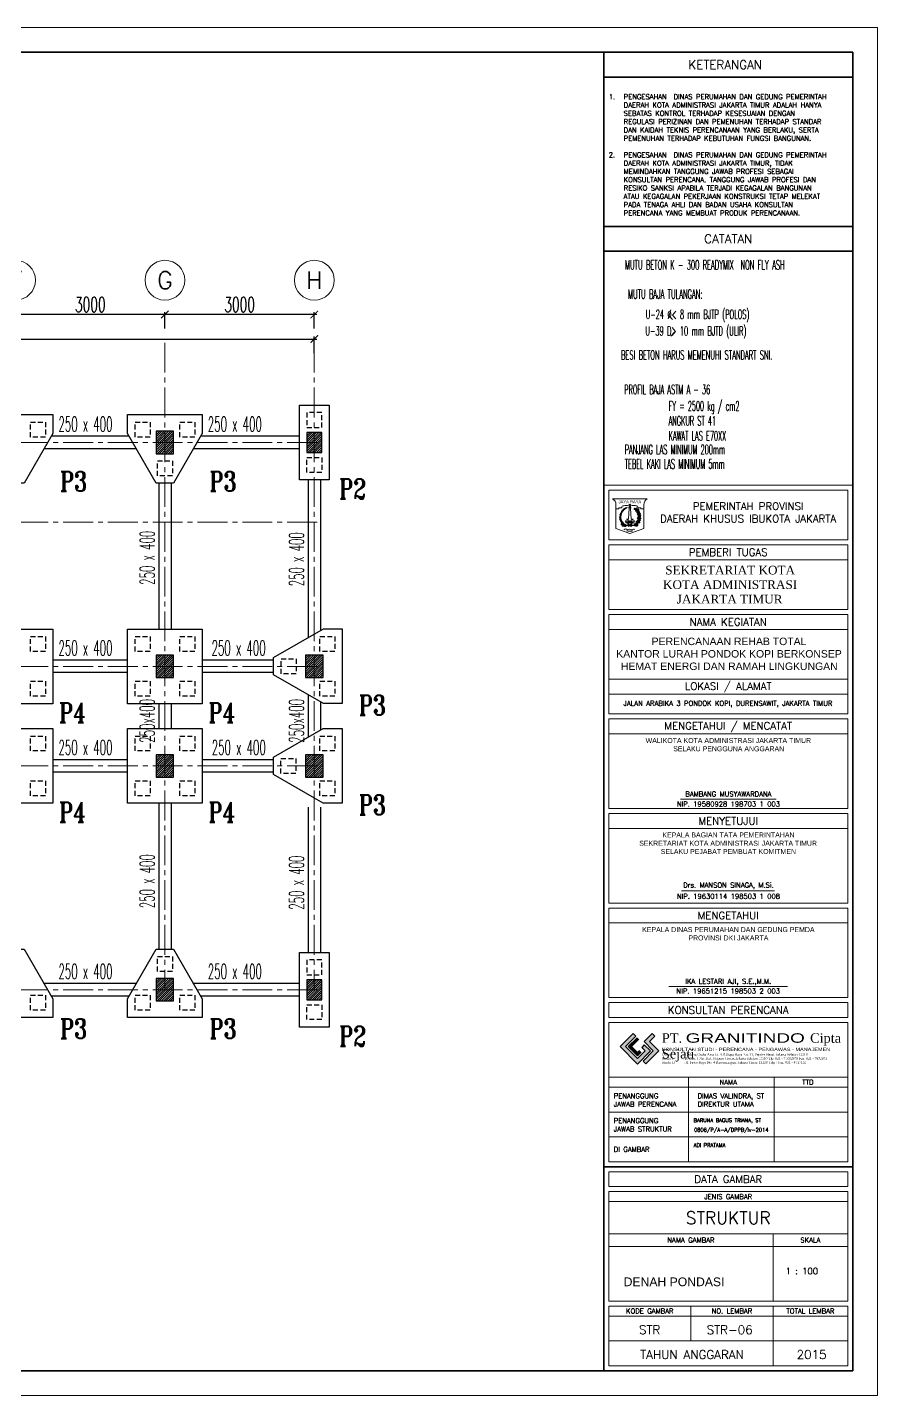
# Model space of a CAD drawing. Header units: inches. Extents: x 266054 to 836293, y -258454 to -102650.
# Drawn here: x 290979 to 308054, y -193542 to -166042 of the extents above; entities that cross this region are included whole.
import ezdxf
from ezdxf.enums import TextEntityAlignment as Align

# ---------------------------------------------------------------- set-up
doc = ezdxf.new("R2010")
doc.units = ezdxf.units.IN
doc.header["$LTSCALE"] = 800
doc.header["$MEASUREMENT"] = 0
doc.linetypes.add('CENTER2', pattern=[1.125, 0.75, -0.125, 0.125, -0.125])
doc.linetypes.add('HIDDEN', pattern=[0.375, 0.25, -0.125])
for name, color, linetype, lineweight in [('ars', 11, 'Continuous', 0), ('AS', 8, 'CENTER2', 5), ('GRS KOP', 1, 'Continuous', 35), ('hacht', 8, 'Continuous', 5), ('kop', 7, 'Continuous', 20), ('NOT', 7, 'Continuous', 15)]:
    doc.layers.add(name, color=color, linetype=linetype, lineweight=lineweight)
for name, color, linetype in [('KOL', 5, 'Continuous'), ('LOGO', 7, 'Continuous'), ('pancang', 6, 'Continuous'), ('pondasi', 7, 'Continuous'), ('sloop', 4, 'Continuous'), ('TEXT', 4, 'Continuous'), ('TXT', 7, 'Continuous')]:
    doc.layers.add(name, color=color, linetype=linetype)
doc.styles.add('BARU', font='arial.ttf')
doc.styles.add('DICK STYLE 100', font='romans.shx', dxfattribs={"width": 0.6, "height": 300})
doc.styles.add('ROMAND', font='romant.shx', dxfattribs={"width": 0.75, "height": 300})
doc.styles.add('ROMANS', font='romans.shx', dxfattribs={"width": 0.8, "height": 0.25})
doc.styles.add('S', font='SIMPLEX', dxfattribs={"width": 1.1})
doc.styles.get("Standard").update_dxf_attribs({"font": 'romans.shx'})
doc.dimstyles.new('100 A', dxfattribs={"dimtxt": 250, "dimasz": 150, "dimexe": 50, "dimexo": 50, "dimgap": 50, "dimtad": 1, "dimdec": 0, "dimrnd": 1, "dimtxsty": 'DICK STYLE 100', "dimblk": 'ARCHTICK', "dimcen": 100, "dimdle": 50, "dimclrd": 18, "dimclre": 18, "dimclrt": 7, "dimadec": 0, "dimazin": 2, "dimtfac": 1, "dimtdec": 0, "dimtix": 1, "dimtmove": 0, "dimatfit": 3, "dimfxl": 0, "dimarcsym": 0})

# ---------------------------------------------------------------- blocks, each defined once
blk = doc.blocks.new('logo granitindo baru')
at = {"layer": 'LOGO'}
for points in [[(1.03, 1.463), (0.916, 1.574), (0.366, 1.024), (1.1, 0.289), (1.652, 0.843), (1.392, 1.098), (1.281, 0.987), (1.423, 0.84), (1.102, 0.519), (0.594, 1.025)], [(1.721, 1.576), (1.381, 1.236), (1.771, 0.842), (1.341, 0.407), (1.454, 0.294), (2.001, 0.844), (1.609, 1.237), (1.835, 1.464)]]:
    blk.add_hatch(color=8, dxfattribs=at).paths.add_polyline_path(points)
at = {"layer": 'Defpoints'}
blk.add_point((9.7, 0), dxfattribs=at)
at = {"layer": 'LOGO'}
blk.add_lwpolyline([(1.03, 1.463), (0.916, 1.574), (0.366, 1.024), (1.1, 0.289), (1.652, 0.843), (1.392, 1.098), (1.281, 0.987), (1.423, 0.84), (1.102, 0.519), (0.594, 1.025), (1.03, 1.463), (0.916, 1.574)], dxfattribs=at)
at = {"layer": 'LOGO', "lineweight": 13}
for points in [[(1.089, 1.403), (0.713, 1.026), (1.101, 0.638), (1.258, 0.794)], [(1.112, 1.38), (0.759, 1.026), (1.101, 0.683), (1.235, 0.817)], [(1.134, 1.357), (0.803, 1.026), (1.101, 0.728), (1.213, 0.839)], [(1.157, 1.334), (0.85, 1.026), (1.101, 0.775), (1.189, 0.863)]]:
    blk.add_lwpolyline(points, dxfattribs=at)
at = {"layer": 'LOGO', "lineweight": 0}
blk.add_lwpolyline([(1.721, 1.576), (1.381, 1.236), (1.771, 0.842), (1.341, 0.407), (1.454, 0.294), (2.001, 0.844), (1.609, 1.237), (1.835, 1.464), (1.721, 1.576)], dxfattribs=at)
at = {"layer": 'LOGO', "insert": (2.134, 1.589), "char_height": 0.4, "width": 7.66452, "attachment_point": 1}
blk.add_mtext('{\\fTimes New Roman|b0|i0|c0|p18;PT. \\fCityBlueprint|b0|i0|c2|p2;\\W1.5;GRANITINDO \\fTimes New Roman|b0|i0|c0|p18;\\W1;Cipta Sejati}', dxfattribs=at)
at = {"layer": 'LOGO', "insert": (2.134, 0.975), "char_height": 0.1, "attachment_point": 1}
blk.add_mtext_dynamic_manual_height_columns('{\\f@Arial Unicode MS|b0|i0|c0|p34;\\H1.4x;\\W1.2;KONSULTAN STUDI - PERENCANA - PENGAWAS - MANAJEMEN\\fTimes New Roman|b0|i0|c0|p18;\\P\\pt0.9;\\H0.71429x;\\W1;Domisili ^I: Gedung Graha Arsa Lt. 4 Jl.Siaga Raya No. 31, Pejaten Barat, Jakarta Selatan 12510\\PStudio I ^I: Jl. Batu I No. 36A, Pejaten Timur, Jakarta Selatan 12510 Tlp. 021 - 71082879 Fax. 021 - 7972072\\PStudio II          : Jl. Sawo Raya No. 4 Rawamangun, Jakarta Timur 13220 Telp / Fax. 021 - 4717152}', width=9.56937, gutter_width=0, heights=[1.67], dxfattribs=at)
blk = doc.blocks.new('kop')
at = {"layer": 'ars'}
for p, q in [((74.316, 35.599), (74.29, 35.614)), ((74.328, 35.595), (74.333, 35.581)), ((74.373, 35.526), (74.347, 35.541)), ((74.373, 35.526), (74.375, 35.555)), ((74.395, 35.468), (74.406, 35.457)), ((74.416, 35.202), (74.401, 35.228)), ((74.408, 35.467), (74.408, 35.452)), ((74.429, 35.366), (74.409, 35.388)), ((74.416, 35.202), (74.434, 35.225)), ((74.425, 35.289), (74.43, 35.273)), ((74.429, 35.366), (74.437, 35.394)), ((74.436, 35.304), (74.431, 35.29)), ((74.267, 34.989), (74.296, 34.992)), ((74.332, 35.048), (74.331, 35.078)), ((74.347, 35.066), (74.372, 35.081))]:
    blk.add_line(p, q, dxfattribs=at)
for centre, radius, start, end in [((73.61, 35.253), 0.061, 2.2926, 66.7539), ((73.696, 35.312), 0.061, 182.2926, 246.7539), ((73.623, 35.191), 0.061, 12.6628, 77.1241), ((73.696, 35.264), 0.061, 192.6628, 257.1241), ((73.7, 35.362), 0.061, 172.3995, 236.8608), ((73.607, 35.319), 0.061, 352.3995, 56.8608), ((73.702, 35.225), 0.061, 200.2151, 264.6765), ((73.639, 35.143), 0.061, 20.2151, 84.6765), ((73.711, 35.414), 0.061, 164.619, 229.0804), ((73.612, 35.384), 0.061, 344.619, 49.0804), ((74.072, 35.315), 0.405, 114.0856, 237.6325), ((73.728, 35.316), 0.061, 120.6799, 185.1412), ((73.636, 35.364), 0.061, 300.6799, 5.1412), ((73.717, 35.456), 0.0488, 158.8649, 223.3262), ((73.73, 35.271), 0.061, 130.573, 195.0343), ((73.647, 35.424), 0.061, 292.8994, 357.3608), ((73.732, 35.365), 0.061, 112.8994, 177.3608), ((73.632, 35.302), 0.061, 310.573, 15.0343), ((73.636, 35.44), 0.0488, 338.8649, 43.3262), ((73.738, 35.23), 0.061, 140.9432, 205.4045), ((73.667, 35.469), 0.0488, 287.1453, 351.6066), ((73.73, 35.415), 0.0488, 107.1453, 171.6066), ((73.635, 35.243), 0.061, 320.9432, 25.4045), ((73.736, 35.493), 0.0488, 150.2996, 214.761), ((73.751, 35.19), 0.061, 140.9432, 205.4045), ((73.654, 35.489), 0.0488, 330.2996, 34.761), ((73.743, 35.451), 0.0488, 98.58, 163.0414), ((73.689, 35.513), 0.0488, 278.58, 343.0414), ((73.649, 35.203), 0.061, 320.9432, 25.4045), ((73.756, 35.528), 0.0488, 145.7989, 210.2603), ((73.673, 35.531), 0.0488, 325.7989, 30.2603), ((73.71, 35.552), 0.0488, 274.0793, 338.5407), ((73.759, 35.485), 0.0488, 94.0793, 158.5407), ((73.78, 35.56), 0.0488, 139.3679, 203.8292), ((73.698, 35.572), 0.0488, 319.3679, 23.8292), ((73.778, 35.517), 0.0488, 87.6483, 152.1096), ((73.737, 35.589), 0.0488, 267.6483, 332.1096), ((73.807, 35.589), 0.0488, 133.8416, 198.303), ((73.727, 35.609), 0.0488, 313.8416, 18.303), ((73.801, 35.547), 0.0488, 82.122, 146.5834), ((73.767, 35.622), 0.0488, 262.122, 326.5834), ((73.831, 35.612), 0.0439, 126.6239, 191.0853), ((73.761, 35.639), 0.0439, 306.6239, 11.0853), ((73.821, 35.575), 0.0439, 74.9043, 139.3657), ((73.799, 35.646), 0.0439, 254.9043, 319.3657), ((73.848, 35.632), 0.0352, 123.961, 188.4223), ((73.794, 35.656), 0.0352, 303.961, 8.4223), ((73.839, 35.603), 0.0352, 72.2414, 136.7027), ((73.824, 35.66), 0.0352, 252.2414, 316.7027), ((73.821, 35.676), 0.0352, 297.7406, 2.2019), ((73.873, 35.647), 0.0352, 117.7406, 182.2019), ((73.86, 35.619), 0.0352, 66.021, 130.4823), ((73.852, 35.677), 0.0352, 246.021, 310.4823), ((73.892, 35.661), 0.0281, 113.4007, 177.862), ((73.852, 35.688), 0.0281, 293.4007, 357.862), ((73.88, 35.64), 0.0281, 61.6811, 126.1424), ((73.877, 35.687), 0.0281, 241.6811, 306.1424), ((73.876, 35.701), 0.0281, 293.4007, 357.862), ((73.915, 35.674), 0.0281, 113.4007, 177.862), ((73.904, 35.653), 0.0281, 61.6811, 126.1424), ((73.901, 35.7), 0.0281, 241.6811, 306.1424), ((73.911, 35.713), 0.0281, 260.9368, 325.3982), ((73.93, 35.669), 0.0281, 80.9368, 145.3982), ((74.027, 35.315), 0.405, 302.3675, 44.4851), ((74.279, 35.674), 0.0613, 235.5154, 280.6207), ((74.24, 35.613), 0.0507, 1.4248, 71.624), ((74.336, 35.601), 0.0613, 235.5154, 280.6207), ((74.383, 35.652), 0.0795, 151.1819, 225.9956), ((74.296, 35.54), 0.0507, 1.4248, 71.624), ((74.32, 35.44), 0.0795, 20.9123, 95.7261), ((74.387, 35.547), 0.0795, 200.9123, 275.7261), ((74.259, 35.633), 0.0795, 331.1819, 45.9956), ((74.406, 35.596), 0.0507, 162.5946, 232.7938), ((74.439, 35.186), 0.0795, 153.0891, 227.9029), ((74.422, 35.286), 0.0613, 205.6201, 250.7254), ((74.314, 35.163), 0.0795, 333.0891, 47.9029), ((74.417, 35.449), 0.0613, 217.2288, 262.3342), ((74.333, 35.6), 0.0613, 313.598, 358.7033), ((74.458, 35.361), 0.0795, 171.1641, 245.9779), ((74.347, 35.301), 0.0795, 351.1641, 65.9779), ((74.361, 35.403), 0.0507, 343.1383, 53.3375), ((74.357, 35.252), 0.0507, 331.5296, 41.7288), ((74.396, 35.228), 0.0795, 271.02, 345.8338), ((74.475, 35.129), 0.0795, 91.02, 165.8338), ((74.479, 35.504), 0.0795, 133.1999, 208.0136), ((74.354, 35.525), 0.0795, 313.1999, 28.0136), ((74.476, 35.427), 0.0507, 150.0679, 220.2671), ((74.483, 35.241), 0.0507, 128.2781, 198.4773), ((74.425, 35.285), 0.0613, 279.2815, 324.3868), ((74.405, 35.377), 0.0795, 293.3027, 8.1164), ((74.515, 35.315), 0.0795, 113.3027, 188.1164), ((74.406, 35.447), 0.0613, 301.0712, 346.1766), ((73.715, 35.183), 0.061, 206.1601, 270.6214), ((73.661, 35.095), 0.061, 26.1601, 90.6214), ((73.736, 35.145), 0.061, 208.508, 272.9693), ((73.685, 35.055), 0.061, 28.508, 92.9693), ((73.716, 35.015), 0.061, 40.0311, 104.4924), ((73.747, 35.113), 0.061, 220.0311, 284.4924), ((73.768, 35.153), 0.061, 146.9028, 211.3642), ((73.665, 35.155), 0.061, 326.9028, 31.3642), ((73.75, 34.978), 0.061, 49.2006, 113.662), ((73.766, 35.08), 0.061, 229.2006, 293.662), ((73.791, 35.115), 0.061, 146.6953, 211.1566), ((73.688, 35.117), 0.061, 326.6953, 31.1566), ((73.816, 35.084), 0.061, 144.8635, 209.3249), ((73.713, 35.089), 0.061, 324.8635, 29.3249), ((73.785, 34.949), 0.061, 44.4223, 108.8836), ((73.809, 35.049), 0.061, 224.4223, 288.8836), ((73.844, 35.054), 0.061, 144.4903, 208.9516), ((73.741, 35.059), 0.061, 324.4903, 28.9516), ((73.875, 35.031), 0.061, 156.1803, 220.6416), ((73.773, 35.016), 0.061, 336.1803, 40.6416), ((74.361, 35.052), 0.0795, 137.1076, 211.9214), ((74.235, 35.064), 0.0795, 317.1076, 31.9214), ((74.342, 34.969), 0.0507, 83.4432, 153.6424), ((74.332, 35.042), 0.0613, 234.4466, 279.5519), ((74.364, 34.993), 0.0612, 69.8962, 144.7099), ((74.335, 35.085), 0.0612, 249.8962, 324.7099), ((74.377, 35.119), 0.0613, 176.9872, 222.0926), ((74.304, 35.12), 0.0507, 302.8967, 13.0959), ((74.423, 35.078), 0.0507, 106.5818, 176.781), ((74.386, 35.141), 0.0613, 257.5851, 302.6905)]:
    blk.add_arc(centre, radius, start, end, dxfattribs=at)
at = {"layer": 'ars', "color": 11}
for centre, radius, start, end in [((74.285, 34.995), 0.0613, 158.8696, 203.9749), ((74.216, 35.02), 0.0507, 284.779, 354.9783), ((74.235, 34.986), 0.016, 270, 302.3675)]:
    blk.add_arc(centre, radius, start, end, dxfattribs=at)
at = {"layer": 'ars'}
for points, start_tangent, end_tangent in [([(74.256, 35.651), (74.261, 35.634), (74.244, 35.624), (74.224, 35.623), (74.22, 35.64), (74.234, 35.661), (74.239, 35.672), (74.256, 35.663), (74.256, 35.651)], (0.714442, -0.699695), (0.714442, -0.699695)), ([(74.313, 35.578), (74.318, 35.561), (74.301, 35.551), (74.281, 35.55), (74.277, 35.567), (74.29, 35.588), (74.296, 35.599), (74.312, 35.589), (74.313, 35.578)], (0.714442, -0.699695), (0.714442, -0.699695)), ([(74.388, 35.435), (74.388, 35.416), (74.369, 35.412), (74.349, 35.418), (74.351, 35.435), (74.37, 35.451), (74.378, 35.459), (74.391, 35.445), (74.388, 35.435)], (0.458819, -0.88853), (0.458819, -0.88853)), ([(74.39, 35.277), (74.386, 35.26), (74.366, 35.259), (74.348, 35.269), (74.353, 35.285), (74.375, 35.297), (74.385, 35.303), (74.395, 35.287), (74.39, 35.277)], (0.270637, -0.962681), (0.270637, -0.962681)), ([(74.365, 35.605), (74.376, 35.591), (74.394, 35.598), (74.407, 35.615), (74.395, 35.627), (74.37, 35.629), (74.358, 35.631), (74.356, 35.612), (74.365, 35.605)], (0.149901, -0.988701), (0.149901, -0.988701)), ([(74.438, 35.445), (74.446, 35.429), (74.465, 35.432), (74.481, 35.445), (74.473, 35.46), (74.449, 35.467), (74.438, 35.472), (74.431, 35.453), (74.438, 35.445)], (-0.068112, -0.997678), (-0.068112, -0.997678)), ([(74.454, 35.272), (74.455, 35.253), (74.474, 35.25), (74.494, 35.256), (74.492, 35.273), (74.472, 35.288), (74.463, 35.297), (74.451, 35.282), (74.454, 35.272)], (-0.433585, -0.901113), (-0.433585, -0.901113)), ([(74.257, 35.013), (74.242, 35.004), (74.228, 35.018), (74.222, 35.037), (74.238, 35.045), (74.261, 35.037), (74.273, 35.034), (74.268, 35.016), (74.257, 35.013)], (-0.515761, -0.856733), (-0.515761, -0.856733)), ([(74.345, 35.127), (74.333, 35.113), (74.316, 35.122), (74.305, 35.139), (74.317, 35.151), (74.342, 35.151), (74.354, 35.152), (74.355, 35.133), (74.345, 35.127)], (-0.223771, -0.974642), (-0.223771, -0.974642)), ([(74.343, 35.011), (74.331, 34.997), (74.342, 34.981), (74.36, 34.972), (74.371, 34.985), (74.367, 35.01), (74.367, 35.022), (74.348, 35.021), (74.343, 35.011)], (-0.942817, -0.33331), (-0.942817, -0.33331)), ([(74.408, 35.117), (74.403, 35.1), (74.419, 35.089), (74.439, 35.088), (74.443, 35.104), (74.431, 35.126), (74.426, 35.137), (74.409, 35.128), (74.408, 35.117)], (-0.735998, -0.676983), (-0.735998, -0.676983))]:
    blk.add_spline(points, degree=3, dxfattribs=dict(at, start_tangent=start_tangent, end_tangent=end_tangent))
for points in [[(74.24, 34.97), (74.265, 34.975), (74.316, 34.973), (74.354, 34.955)], [(74.24, 34.97), (74.263, 34.959), (74.313, 34.947), (74.354, 34.955)]]:
    blk.add_spline(points, degree=3, dxfattribs=at)
at = {"layer": 'GRS KOP'}
for p, q in [((73, 1), (73, 54)), ((83, 1), (83, 54)), ((73, 53), (83, 53)), ((73, 47), (83, 47)), ((73, 46), (83, 46)), ((73, 9.2), (83, 9.2))]:
    blk.add_line(p, q, dxfattribs=at)
blk.add_lwpolyline([(1, 54), (83, 54), (83, 1), (1, 1)], close=True, dxfattribs=at)
at = {"layer": 'kop', "color": 7}
for p, q in [((84, 55), (0, 55)), ((84, 55), (84, 0)), ((84, 55), (84, 0)), ((73.919, 35.23), (73.919, 35.228)), ((73.919, 35.23), (73.999, 35.23)), ((73.919, 35.228), (73.924, 35.228)), ((73.999, 35.69), (74.099, 35.69)), ((74.019, 35.67), (73.999, 35.23)), ((74.029, 35.698), (74.069, 35.698)), ((74.079, 35.67), (74.099, 35.23)), ((74.099, 35.23), (74.18, 35.23)), ((74.175, 35.228), (74.18, 35.228)), ((74.18, 35.23), (74.18, 35.228)), ((73.869, 35.17), (73.919, 35.17)), ((73.869, 35.17), (73.889, 35.09)), ((73.889, 35.09), (74.209, 35.09)), ((73.919, 35.17), (73.929, 35.13)), ((73.929, 35.13), (74.17, 35.13)), ((73.989, 35.15), (74.029, 35.15)), ((74.069, 35.15), (74.109, 35.15)), ((74.17, 35.13), (74.18, 35.17)), ((74.18, 35.17), (74.229, 35.17)), ((74.209, 35.09), (74.229, 35.17)), ((0, 0), (84, 0))]:
    blk.add_line(p, q, dxfattribs=at)
at = {"layer": 'kop'}
for p, q in [((83, 36.6), (73, 36.6)), ((73.2, 34.4), (73.2, 36.4)), ((82.8, 36.4), (73.2, 36.4)), ((82.8, 34.4), (82.8, 36.4)), ((82.8, 34.4), (73.2, 34.4)), ((73.2, 31.6), (73.2, 34.2)), ((82.8, 34.2), (73.2, 34.2)), ((82.8, 31.6), (82.8, 34.2)), ((82.8, 33.6), (73.2, 33.6)), ((82.8, 31.6), (73.2, 31.6)), ((73.2, 27.4), (73.2, 31.4)), ((82.8, 31.4), (73.2, 31.4)), ((82.8, 27.4), (82.8, 31.4)), ((82.8, 30.8), (73.2, 30.8)), ((82.8, 28.8), (73.2, 28.8)), ((82.8, 28.2), (73.2, 28.2)), ((82.8, 27.4), (73.2, 27.4)), ((73.2, 23.6), (73.2, 27.2)), ((82.8, 27.2), (73.2, 27.2)), ((82.8, 23.6), (82.8, 27.2)), ((82.8, 26.6), (73.2, 26.6)), ((76.089, 23.976), (79.928, 23.976)), ((82.8, 23.6), (73.2, 23.6)), ((73.2, 19.8), (73.2, 23.4)), ((82.8, 23.4), (73.2, 23.4)), ((82.8, 19.8), (82.8, 23.4)), ((82.8, 22.8), (73.2, 22.8)), ((76.127, 20.296), (79.863, 20.296)), ((82.8, 19.8), (73.2, 19.8)), ((73.2, 16), (73.2, 19.6)), ((82.8, 19.6), (73.2, 19.6)), ((82.8, 16), (82.8, 19.6)), ((82.8, 19), (73.2, 19)), ((82.8, 16), (73.2, 16)), ((73.2, 9.4), (73.2, 15)), ((82.8, 15), (73.2, 15)), ((82.8, 9.4), (82.8, 15)), ((82.8, 12.8), (73.2, 12.8)), ((76.4, 9.4), (76.4, 12.8)), ((79.842, 9.4), (79.842, 12.8)), ((82.8, 12.4), (73.2, 12.4)), ((73.2, 12.4), (73.2, 11.4)), ((82.8, 11.4), (73.2, 11.4)), ((82.8, 10.4), (73.2, 10.4)), ((82.8, 9.4), (73.2, 9.4)), ((73.2, 7.8), (82.8, 7.8)), ((73.2, 6.5), (82.8, 6.5)), ((79.8, 3.8), (79.8, 6.5)), ((73.2, 6), (82.8, 6)), ((76.5, 2.2), (76.5, 3.6)), ((79.8, 1.2), (79.8, 3.6)), ((73.2, 3.2), (82.8, 3.2)), ((73.2, 2.2), (82.8, 2.2))]:
    blk.add_line(p, q, dxfattribs=at)
at = {"layer": 'kop', "color": 5}
for p, q in [((74.749, 36.05), (73.35, 36.05)), ((73.489, 35.81), (73.489, 34.85)), ((74.609, 35.81), (74.609, 34.85)), ((73.489, 35.65), (73.609, 35.65)), ((73.609, 35.69), (73.609, 35.65)), ((73.609, 35.69), (73.729, 35.69)), ((73.729, 35.73), (73.729, 35.69)), ((74.369, 35.73), (74.369, 35.69)), ((74.489, 35.69), (74.369, 35.69)), ((74.489, 35.69), (74.489, 35.65)), ((74.609, 35.65), (74.489, 35.65)), ((73.489, 34.85), (74.049, 34.65)), ((74.019, 34.95), (73.965, 35.022)), ((74.049, 34.986), (73.997, 35.046)), ((74.019, 34.95), (74.004, 34.93)), ((74.049, 34.986), (74.101, 35.046)), ((74.049, 34.65), (74.609, 34.85)), ((74.079, 34.95), (74.133, 35.022)), ((74.079, 34.95), (74.094, 34.93))]:
    blk.add_line(p, q, dxfattribs=at)
at = {"layer": 'kop', "color": 7}
for points in [[(74.029, 35.698), (74.027, 35.701), (74.025, 35.704), (74.024, 35.707), (74.023, 35.71), (74.022, 35.713), (74.021, 35.715), (74.021, 35.718), (74.02, 35.72), (74.02, 35.723), (74.02, 35.725), (74.02, 35.728), (74.02, 35.731), (74.021, 35.733), (74.021, 35.736), (74.022, 35.738), (74.023, 35.741), (74.025, 35.743), (74.026, 35.746), (74.028, 35.749), (74.031, 35.753), (74.034, 35.758), (74.038, 35.763), (74.043, 35.77), (74.049, 35.778)], [(74.069, 35.698), (74.072, 35.701), (74.074, 35.704), (74.075, 35.707), (74.076, 35.71), (74.077, 35.713), (74.078, 35.715), (74.078, 35.718), (74.079, 35.72), (74.079, 35.723), (74.079, 35.725), (74.079, 35.728), (74.079, 35.731), (74.078, 35.733), (74.077, 35.736), (74.077, 35.738), (74.076, 35.741), (74.074, 35.743), (74.073, 35.746), (74.071, 35.749), (74.068, 35.753), (74.065, 35.758), (74.061, 35.763), (74.056, 35.77), (74.049, 35.778)]]:
    blk.add_lwpolyline(points, dxfattribs=at)
at = {"layer": 'kop', "color": 1}
blk.add_lwpolyline([(73.864, 34.97), (74.235, 34.97)], close=True, dxfattribs=at)
at = {"layer": 'kop', "color": 5}
for points in [[(74.004, 34.97), (73.974, 34.93)], [(74.094, 34.97), (74.124, 34.93)]]:
    blk.add_lwpolyline(points, dxfattribs=at)
at = {"layer": 'kop'}
blk.add_lwpolyline([(75.615, 16.449), (80.377, 16.449)], dxfattribs=at)
for points in [[(73.2, 15.2), (82.8, 15.2), (82.8, 15.8), (73.2, 15.8)], [(73.2, 8.4), (82.8, 8.4), (82.8, 9), (73.2, 9)], [(73.2, 3.8), (82.8, 3.8), (82.8, 8.2), (73.2, 8.2)], [(73.2, 1.2), (82.8, 1.2), (82.8, 3.6), (73.2, 3.6)]]:
    blk.add_lwpolyline(points, close=True, dxfattribs=at)
at = {"layer": 'kop', "color": 5}
for centre, radius, start, end in [((73.214, 35.81), 0.276, 0, 60.5129), ((73.769, 35.73), 0.04, 90, 180), ((74.329, 35.73), 0.04, 0, 90), ((74.885, 35.81), 0.276, 119.4871, 180), ((73.981, 35.034), 0.02, 36.8699, 216.8699), ((74.117, 35.034), 0.02, 323.1301, 143.1301)]:
    blk.add_arc(centre, radius, start, end, dxfattribs=at)
at = {"layer": 'kop', "color": 7}
for centre, radius, start, end in [((73.874, 35.119), 0.12, 15, 65.3894), ((73.992, 35.663), 0.0283, 15, 75), ((74.107, 35.663), 0.0283, 105, 165), ((74.225, 35.119), 0.12, 114.6106, 165), ((74.049, 35.15), 0.02, 0, 180)]:
    blk.add_arc(centre, radius, start, end, dxfattribs=at)
at = {"layer": 'kop', "color": 1}
blk.add_arc((73.864, 34.986), 0.016, 237.6325, 270, dxfattribs=at)
at = {"layer": 'kop', "color": 5}
for points in [[(74.049, 35.83), (74.026, 35.807), (73.995, 35.793), (73.915, 35.782), (73.841, 35.777), (73.769, 35.77)], [(74.049, 35.83), (74.073, 35.807), (74.104, 35.793), (74.184, 35.782), (74.258, 35.777), (74.329, 35.77)], [(73.817, 34.99), (73.8, 34.984), (73.769, 34.992), (73.719, 35.01), (73.685, 35.041)], [(73.833, 34.971), (73.81, 34.967), (73.791, 34.959), (73.758, 34.956), (73.727, 34.964)], [(73.876, 34.965), (73.861, 34.956), (73.828, 34.952), (73.8, 34.952), (73.786, 34.948)], [(73.809, 34.807), (73.883, 34.844), (73.957, 34.807), (74.044, 34.833), (74.12, 34.809), (74.194, 34.83), (74.244, 34.817)], [(73.919, 34.97), (73.899, 34.959), (73.887, 34.947), (73.846, 34.932), (73.828, 34.937)], [(73.907, 34.984), (73.879, 34.986), (73.865, 34.993), (73.845, 34.993)], [(73.919, 34.97), (73.906, 34.996), (73.879, 35.02), (73.876, 35.031)], [(73.914, 34.747), (73.954, 34.759), (73.999, 34.744), (74.049, 34.753), (74.094, 34.744), (74.126, 34.758), (74.151, 34.749)]]:
    blk.add_spline(points, degree=3, dxfattribs=at)
at = {"layer": 'TEXT'}
for p, q in [((75.623, 43.403), (75.76, 43.254)), ((75.835, 42.745), (75.7, 42.589))]:
    blk.add_line(p, q, dxfattribs=at)
at = {"xscale": 0.9500000000000454, "yscale": 0.9500000000000454, "zscale": 0.9500000000000454}
blk.add_blockref('logo granitindo baru', (73.307, 13.056), dxfattribs=at)
at = {"layer": 'kop'}
for s, height, p in [('KETERANGAN ', 0.35, (78, 53.5)), ('CATATAN', 0.35, (78, 46.5)), ('PEMERINTAH PROVINSI', 0.29998, (78.8, 35.75)), ('DAERAH KHUSUS IBUKOTA JAKARTA', 0.29998, (78.8, 35.25)), ('PEMBERI TUGAS', 0.3, (78, 33.9)), ('NAMA KEGIATAN', 0.3, (78, 31.1)), ('LOKASI / ALAMAT', 0.3, (78, 28.5)), ('JALAN ARABIKA 3 PONDOK KOPI, DURENSAWIT, JAKARTA TIMUR', 0.2, (77.986, 27.8)), ('MENGETAHUI / MENCATAT', 0.3, (78, 26.9)), ('BAMBANG MUSYAWARDANA', 0.19926, (78.007, 24.183)), ('NIP. 19580928 198703 1 003', 0.19926, (78.007, 23.78)), ('MENYETUJUI', 0.3, (78, 23.1)), ('Drs. MANSON SINAGA, M.Si.', 0.19926, (78.009, 20.496)), ('NIP. 19630114 198503 1 008', 0.19926, (78.009, 20.071)), ('MENGETAHUI', 0.3, (78, 19.3)), ('IKA LESTARI AJI, S.E.,M.M.', 0.2, (77.999, 16.625)), ('NIP. 19651215 198503 2 003', 0.2, (77.999, 16.264)), ('KONSULTAN PERENCANA', 0.3, (78, 15.5)), ('NAMA', 0.2, (78, 12.6)), ('TTD', 0.2, (81.2, 12.6)), ('DATA GAMBAR', 0.3, (78, 8.7)), ('JENIS GAMBAR', 0.2, (78, 8)), ('STRUKTUR', 0.5, (78, 7.146)), ('NAMA GAMBAR', 0.2, (76.5, 6.25)), ('SKALA', 0.2, (81.3, 6.25)), ('KODE GAMBAR', 0.2, (74.85, 3.4)), ('NO. LEMBAR', 0.2, (78.15, 3.4)), ('TOTAL LEMBAR', 0.2, (81.3, 3.4)), ('STR', 0.35, (74.844, 2.65)), ('TAHUN ANGGARAN', 0.35, (76.545, 1.65)), ('2015', 0.35, (81.349, 1.65))]:
    blk.add_text(s, height=height, dxfattribs=at).set_placement(p, align=Align.MIDDLE)
at = {"layer": 'kop', "color": 5, "style": 'BARU', "width": 0.9}
blk.add_text('JAYA RAYA', height=0.12, dxfattribs=at).set_placement((74.049, 35.93), align=Align.MIDDLE)
at = {"layer": 'kop'}
blk.add_text('0806/P/A-A/DPPB/Iv-2014', height=0.15, dxfattribs=at).set_placement((78.122, 10.609), align=Align.CENTER)
for s, insert, char_height, width, attachment_point in [('\\pi-0.6,l0.6,t0.6;1.^IPENGESAHAN  DINAS PERUMAHAN DAN GEDUNG PEMERINTAH DAERAH KOTA ADMINISTRASI JAKARTA TIMUR ADALAH HANYA SEBATAS KONTROL TERHADAP KESESUAIAN DENGAN REGULASI PERIZINAN DAN PEMENUHAN TERHADAP STANDAR DAN KAIDAH TEKNIS PERENCANAAN YANG BERLAKU, SERTA PEMENUHAN TERHADAP KEBUTUHAN FUNGSI BANGUNAN.\\P\\P2.^IPENGESAHAN  DINAS PERUMAHAN DAN GEDUNG PEMERINTAH DAERAH KOTA ADMINISTRASI JAKARTA TIMUR, TIDAK MEMINDAHKAN TANGGUNG JAWAB PROFESI SEBAGAI KONSULTAN PERENCANA. TANGGUNG JAWAB PROFESI DAN RESIKO SANKSI APABILA TERJADI KEGAGALAN BANGUNAN ATAU KEGAGALAN PEKERJAAN KONSTRUKSI TETAP MELEKAT PADA TENAGA AHLI DAN BADAN USAHA KONSULTAN PERENCANA YANG MEMBUAT PRODUK PERENCANAAN.', (73.2, 49.875), 0.2, 9.6, 4), ('PENANGGUNG\\PJAWAB PERENCANA', (73.4, 12.15), 0.2, 8.33062, 1), ('DIMAS VALINDRA, ST\\PDIREKTUR UTAMA', (76.77, 12.15), 0.2, 8.16499, 1), ('PENANGGUNG\\PJAWAB STRUKTUR', (73.4, 11.15), 0.2, 8.79211, 1), ('BARUNA BAGUS TRIANA, ST', (76.609, 11.143), 0.15, 4.04264, 1), ('DI GAMBAR', (73.4, 10), 0.2, 7.59768, 1), ('ADI PRATAMA', (76.609, 10.143), 0.15, 4.04264, 1)]:
    blk.add_mtext(s, dxfattribs=dict(at, insert=insert, char_height=char_height, width=width, attachment_point=attachment_point))
at = {"layer": 'kop', "attachment_point": 1, "style": 'BARU'}
for s, width, insert, char_height in [('\\pi1.4375;{\\fRomantic|b0|i0|c2|p2;SEKRETARIAT KOTA\\P\\pi1.3461;KOTA ADMINISTRASI\\P\\pi1.9027;JAKARTA TIMUR}', 7.94943, (74.033, 33.359), 0.35), ('\\pi1.4591;PERENCANAAN REHAB TOTAL\\P\\pi0.039313;KANTOR LURAH PONDOK KOPI BERKONSEP\\P\\pi0.2239;HEMAT ENERGI DAN RAMAH LINGKUNGAN', 9.08886, (73.464, 30.469), 0.3), ('\\pi0.65609;WALIKOTA KOTA ADMINISTRASI JAKARTA TIMUR\\P\\pi1.7645;SELAKU PENGGUNA ANGGARAN', 7.94943, (74.027, 26.434), 0.2), ('\\pi1.5072;KEPALA BAGIAN TATA PEMERINTAHAN\\P\\pi0.57794;SEKRETARIAT KOTA ADMINISTRASI JAKARTA TIMUR\\P\\pi1.4412;SELAKU PEJABAT PEMBUAT KOMITMEN', 8.28085, (73.847, 22.638), 0.2), ('\\pi0.5226;KEPALA DINAS PERUMAHAN DAN GEDUNG PEMDA \\P\\pi2.3784;PROVINSI DKI JAKARTA', 7.94943, (74.022, 18.833), 0.2)]:
    blk.add_mtext_dynamic_manual_height_columns(s, width=width, gutter_width=1.5, heights=[0], dxfattribs=dict(at, insert=insert, char_height=char_height))
at = {"layer": 'kop', "style": 'BARU', "flags": 4}
for p, height in [((73.8, 5.4), 0.35), ((73.8, 4.9), 0.35), ((80.303, 5.382), 0.25), ((80.303, 4.882), 0.25), ((73.8, 4.4), 0.35), ((80.303, 4.382), 0.25)]:
    blk.add_attdef('-', p, '', height=height, dxfattribs=at)
at = {"layer": 'kop', "flags": 4}
for tag, p in [('AR-00', (78.057, 2.648)), ('00', (81.238, 2.647))]:
    blk.add_attdef(tag, text='', height=0.35, dxfattribs=at).set_placement(p, align=Align.MIDDLE)
at = {"layer": 'TEXT', "style": 'ROMANS', "width": 0.5}
for s, height, p in [('MUTU BETON K - 300 READYMIX  NON FLY ASH', 0.37163, (73.854, 45.268)), (' BESI BETON HARUS MEMENUHI STANDART SNI.', 0.37163, (73.56, 41.646)), ('PROFIL BAJA ASTM A - 36 ', 0.38138, (73.826, 40.251)), ('FY = 2500 kg / cm2', 0.38138, (75.607, 39.592)), ('ANGKUR ST 41', 0.38138, (75.607, 38.99)), ('KAWAT LAS E70XX', 0.38138, (75.607, 38.393)), ('PANJANG LAS MINIMUM 200mm', 0.38138, (73.845, 37.84)), ('TEBEL KAKI LAS MINIMUM 5mm', 0.38138, (73.845, 37.26))]:
    blk.add_text(s, height=height, dxfattribs=at).set_placement(p)
for s, p in [('MUTU BAJA TULANGAN:', (75.47, 44.278)), ('U-24 %%C< 8 mm BJTP (POLOS)', (76.767, 43.437)), ('U-39 D> 10 mm BJTD (ULIR)', (76.699, 42.77))]:
    blk.add_text(s, height=0.37163, dxfattribs=at).set_placement(p, align=Align.MIDDLE)
blk = doc.blocks.new('NAV')
blk.add_circle((0, -0.4), 0.4)
at = {"style": 'S', "width": 0.75, "flags": 4}
blk.add_attdef('AV', text='', height=0.3, dxfattribs=at).set_placement((0, -0.4), align=Align.MIDDLE)
blk = doc.blocks.new('_ArchTick')
at = {"layer": 'LOGO', "color": 0, "const_width": 0.15}
blk.add_lwpolyline([(-0.5, -0.5), (0.5, 0.5)], dxfattribs=at)
blk = doc.blocks.new('*D219')
at = {"layer": 'Defpoints', "color": 0, "ltscale": 5}
for p in [(296741, -172306), (273741, -172639), (296741, -172639)]:
    blk.add_point(p, dxfattribs=at)
at = {"layer": 'hacht', "color": 18, "lineweight": -2, "ltscale": 5}
for p, q in [((273691, -172306), (296791, -172306)), ((273741, -172589), (273741, -172256)), ((296741, -172589), (296741, -172256))]:
    blk.add_line(p, q, dxfattribs=at)
at = {"layer": 'hacht', "color": 18, "lineweight": -2, "ltscale": 5, "xscale": 150, "yscale": 150, "zscale": 150, "rotation": 180}
blk.add_blockref('_ArchTick', (273741, -172306), dxfattribs=at)
at = {"layer": 'hacht', "color": 18, "lineweight": -2, "ltscale": 5, "xscale": 150, "yscale": 150, "zscale": 150}
blk.add_blockref('_ArchTick', (296741, -172306), dxfattribs=at)
at = {"layer": 'hacht', "color": 7, "ltscale": 5, "insert": (285241, -172106), "char_height": 300, "attachment_point": 5, "style": 'DICK STYLE 100'}
blk.add_mtext('23000', dxfattribs=at)
blk = doc.blocks.new('*D223')
at = {"layer": 'Defpoints', "color": 0, "ltscale": 5}
for p in [(293741, -171814), (293741, -172147), (296741, -172147)]:
    blk.add_point(p, dxfattribs=at)
at = {"layer": 'hacht', "color": 18, "lineweight": -2, "ltscale": 5}
for p, q in [((296791, -171814), (293691, -171814)), ((293741, -172097), (293741, -171764)), ((296741, -172097), (296741, -171764))]:
    blk.add_line(p, q, dxfattribs=at)
at = {"layer": 'hacht', "color": 18, "lineweight": -2, "ltscale": 5, "xscale": 150, "yscale": 150, "zscale": 150, "rotation": 180}
blk.add_blockref('_ArchTick', (293741, -171814), dxfattribs=at)
at = {"layer": 'hacht', "color": 18, "lineweight": -2, "ltscale": 5, "xscale": 150, "yscale": 150, "zscale": 150}
blk.add_blockref('_ArchTick', (296741, -171814), dxfattribs=at)
at = {"layer": 'hacht', "color": 7, "ltscale": 5, "insert": (295241, -171614), "char_height": 300, "attachment_point": 5, "style": 'DICK STYLE 100'}
blk.add_mtext('3000', dxfattribs=at)
blk = doc.blocks.new('*D224')
at = {"layer": 'Defpoints', "color": 0, "ltscale": 5}
for p in [(290741, -171814), (290741, -172147), (293741, -172147)]:
    blk.add_point(p, dxfattribs=at)
at = {"layer": 'hacht', "color": 18, "lineweight": -2, "ltscale": 5}
for p, q in [((293791, -171814), (290691, -171814)), ((290741, -172097), (290741, -171764)), ((293741, -172097), (293741, -171764))]:
    blk.add_line(p, q, dxfattribs=at)
at = {"layer": 'hacht', "color": 18, "lineweight": -2, "ltscale": 5, "xscale": 150, "yscale": 150, "zscale": 150, "rotation": 180}
blk.add_blockref('_ArchTick', (290741, -171814), dxfattribs=at)
at = {"layer": 'hacht', "color": 18, "lineweight": -2, "ltscale": 5, "xscale": 150, "yscale": 150, "zscale": 150}
blk.add_blockref('_ArchTick', (293741, -171814), dxfattribs=at)
at = {"layer": 'hacht', "color": 7, "ltscale": 5, "insert": (292241, -171614), "char_height": 300, "attachment_point": 5, "style": 'DICK STYLE 100'}
blk.add_mtext('3000', dxfattribs=at)

msp = doc.modelspace()

# ---------------------------------------------------------------- hatches: boundary and pattern name
at = {"layer": 'hacht', "ltscale": 5}
h = msp.add_hatch(dxfattribs=at)
h.set_pattern_fill('ANSI31', color=256, scale=250, style=0)
h.set_pattern_definition([(45, (-24115.36, -1533.768), (-22.097087, 22.097087), [])])
h.paths.add_polyline_path([(293916.5, -174160.7), (293566.5, -174160.7), (293566.5, -174610.7), (293916.5, -174610.7)])
h = msp.add_hatch(dxfattribs=at)
h.set_pattern_fill('ANSI31', color=256, scale=250, style=0)
h.set_pattern_definition([(45, (-21115.36, -1533.768), (-22.097087, 22.097087), [])])
h.paths.add_polyline_path([(296891.5, -174185.7), (296591.5, -174185.7), (296591.5, -174585.7), (296891.5, -174585.7)])
h = msp.add_hatch(dxfattribs=at)
h.set_pattern_fill('ANSI31', color=256, scale=250, style=0)
h.set_pattern_definition([(45, (-24115.36, -6033.768), (-22.097087, 22.097087), [])])
h.paths.add_polyline_path([(293916.5, -178660.7), (293566.5, -178660.7), (293566.5, -179110.7), (293916.5, -179110.7)])
h = msp.add_hatch(dxfattribs=at)
h.set_pattern_fill('ANSI31', color=256, scale=250, style=0)
h.set_pattern_definition([(45, (-21115.36, -6033.768), (-22.097087, 22.097087), [])])
h.paths.add_polyline_path([(296916.5, -178660.7), (296566.5, -178660.7), (296566.5, -179110.7), (296916.5, -179110.7)])
h = msp.add_hatch(dxfattribs=at)
h.set_pattern_fill('ANSI31', color=256, scale=250, style=0)
h.set_pattern_definition([(45, (-24115.36, -8033.768), (-22.097087, 22.097087), [])])
h.paths.add_polyline_path([(293916.5, -180660.7), (293566.5, -180660.7), (293566.5, -181110.7), (293916.5, -181110.7)])
h = msp.add_hatch(dxfattribs=at)
h.set_pattern_fill('ANSI31', color=256, scale=250, style=0)
h.set_pattern_definition([(45, (-21115.36, -8033.768), (-22.097087, 22.097087), [])])
h.paths.add_polyline_path([(296916.5, -180660.7), (296566.5, -180660.7), (296566.5, -181110.7), (296916.5, -181110.7)])
h = msp.add_hatch(dxfattribs=at)
h.set_pattern_fill('ANSI31', color=256, scale=250, style=0)
h.set_pattern_definition([(45, (-24115.36, -12533.768), (-22.097087, 22.097087), [])])
h.paths.add_polyline_path([(293916.5, -185160.7), (293566.5, -185160.7), (293566.5, -185610.7), (293916.5, -185610.7)])
h = msp.add_hatch(dxfattribs=at)
h.set_pattern_fill('ANSI31', color=256, scale=250, style=0)
h.set_pattern_definition([(45, (-21115.36, -12533.768), (-22.097087, 22.097087), [])])
h.paths.add_polyline_path([(296891.5, -185185.7), (296591.5, -185185.7), (296591.5, -185585.7), (296891.5, -185585.7)])

# ---------------------------------------------------------------- linework, layer by layer
at = {"layer": 'AS'}
for p, q in [((293741.5, -172381.8), (293741.5, -185385.7)), ((296741.5, -172381.8), (296741.5, -185385.7)), ((296797.5, -174385.7), (272430.3, -174385.7)), ((296797.5, -175985.7), (286741.5, -175985.7)), ((296797.5, -178885.7), (272430.3, -178885.7)), ((296797.5, -180885.7), (272430.3, -180885.7)), ((296797.5, -185385.7), (272430.3, -185385.7))]:
    msp.add_line(p, q, dxfattribs=at)
at = {"layer": 'KOL', "ltscale": 5}
for points in [[(293566.5, -174610.7), (293916.5, -174610.7), (293916.5, -174160.7), (293566.5, -174160.7)], [(296591.5, -174585.7), (296891.5, -174585.7), (296891.5, -174185.7), (296591.5, -174185.7)], [(293566.5, -179110.7), (293916.5, -179110.7), (293916.5, -178660.7), (293566.5, -178660.7)], [(296566.5, -179110.7), (296916.5, -179110.7), (296916.5, -178660.7), (296566.5, -178660.7)], [(293566.5, -181110.7), (293916.5, -181110.7), (293916.5, -180660.7), (293566.5, -180660.7)], [(296566.5, -181110.7), (296916.5, -181110.7), (296916.5, -180660.7), (296566.5, -180660.7)], [(293566.5, -185610.7), (293916.5, -185610.7), (293916.5, -185160.7), (293566.5, -185160.7)], [(296591.5, -185585.7), (296891.5, -185585.7), (296891.5, -185185.7), (296591.5, -185185.7)]]:
    msp.add_lwpolyline(points, close=True, dxfattribs=at)
at = {"layer": 'pancang', "linetype": 'HIDDEN', "ltscale": 0.5}
for points in [[(296591.5, -173785.7), (296591.5, -174085.7), (296891.5, -174085.7), (296891.5, -173785.7)], [(291341.5, -173975.9), (291341.5, -174275.9), (291041.5, -174275.9), (291041.5, -173975.9)], [(293441.5, -173975.9), (293441.5, -174275.9), (293141.5, -174275.9), (293141.5, -173975.9)], [(294341.5, -173975.9), (294341.5, -174275.9), (294041.5, -174275.9), (294041.5, -173975.9)], [(293891.5, -174755.3), (293891.5, -175055.3), (293591.5, -175055.3), (293591.5, -174755.3)], [(296591.5, -174985.7), (296591.5, -174685.7), (296891.5, -174685.7), (296891.5, -174985.7)], [(291041.5, -178585.7), (291041.5, -178285.7), (291341.5, -178285.7), (291341.5, -178585.7)], [(293141.5, -178585.7), (293141.5, -178285.7), (293441.5, -178285.7), (293441.5, -178585.7)], [(294041.5, -178585.7), (294041.5, -178285.7), (294341.5, -178285.7), (294341.5, -178585.7)], [(297153.2, -178583.8), (296853.2, -178583.8), (296853.2, -178283.8), (297153.2, -178283.8)], [(296373.8, -179033.8), (296073.8, -179033.8), (296073.8, -178733.8), (296373.8, -178733.8)], [(291041.5, -179485.7), (291041.5, -179185.7), (291341.5, -179185.7), (291341.5, -179485.7)], [(293141.5, -179485.7), (293141.5, -179185.7), (293441.5, -179185.7), (293441.5, -179485.7)], [(294041.5, -179485.7), (294041.5, -179185.7), (294341.5, -179185.7), (294341.5, -179485.7)], [(297153.2, -179483.8), (296853.2, -179483.8), (296853.2, -179183.8), (297153.2, -179183.8)], [(291041.5, -180585.7), (291041.5, -180285.7), (291341.5, -180285.7), (291341.5, -180585.7)], [(293141.5, -180585.7), (293141.5, -180285.7), (293441.5, -180285.7), (293441.5, -180585.7)], [(294041.5, -180585.7), (294041.5, -180285.7), (294341.5, -180285.7), (294341.5, -180585.7)], [(297151.3, -180585.7), (296851.3, -180585.7), (296851.3, -180285.7), (297151.3, -180285.7)], [(296371.9, -181035.7), (296071.9, -181035.7), (296071.9, -180735.7), (296371.9, -180735.7)], [(291041.5, -181485.7), (291041.5, -181185.7), (291341.5, -181185.7), (291341.5, -181485.7)], [(293141.5, -181485.7), (293141.5, -181185.7), (293441.5, -181185.7), (293441.5, -181485.7)], [(294041.5, -181485.7), (294041.5, -181185.7), (294341.5, -181185.7), (294341.5, -181485.7)], [(297151.3, -181485.7), (296851.3, -181485.7), (296851.3, -181185.7), (297151.3, -181185.7)], [(293591.5, -185016), (293591.5, -184716), (293891.5, -184716), (293891.5, -185016)], [(296591.5, -184785.7), (296591.5, -185085.7), (296891.5, -185085.7), (296891.5, -184785.7)], [(291041.5, -185795.5), (291041.5, -185495.5), (291341.5, -185495.5), (291341.5, -185795.5)], [(293141.5, -185795.5), (293141.5, -185495.5), (293441.5, -185495.5), (293441.5, -185795.5)], [(294041.5, -185795.5), (294041.5, -185495.5), (294341.5, -185495.5), (294341.5, -185795.5)], [(296591.5, -185985.7), (296591.5, -185685.7), (296891.5, -185685.7), (296891.5, -185985.7)]]:
    msp.add_lwpolyline(points, close=True, dxfattribs=at)
at = {"layer": 'pondasi', "elevation": -1574.9}
for points in [[(297041.5, -173635.7), (297041.5, -175135.7), (296441.5, -175135.7), (296441.5, -173635.7)], [(297041.5, -184635.7), (297041.5, -186135.7), (296441.5, -186135.7), (296441.5, -184635.7)]]:
    msp.add_lwpolyline(points, close=True, dxfattribs=at)
at = {"layer": 'pondasi'}
for points in [[(289991.5, -174206.2), (289991.5, -173825.9), (291491.5, -173825.9), (291491.5, -174206.2), (290914.7, -175205.3), (290568.3, -175205.3), (289991.5, -174206.2)], [(292991.5, -174206.2), (292991.5, -173825.9), (294491.5, -173825.9), (294491.5, -174206.2), (293914.7, -175205.3), (293568.3, -175205.3), (292991.5, -174206.2)], [(291491.5, -178885.7), (291491.5, -179635.7), (289991.5, -179635.7), (289991.5, -178885.7), (289991.5, -178135.7), (291491.5, -178135.7), (291491.5, -178885.7)], [(294491.5, -178885.7), (294491.5, -179635.7), (292991.5, -179635.7), (292991.5, -178885.7), (292991.5, -178135.7), (294491.5, -178135.7), (294491.5, -178885.7)], [(296922.8, -178133.8), (297303.2, -178133.8), (297303.2, -179633.8), (296922.8, -179633.8), (295923.8, -179057), (295923.8, -178710.5), (296922.8, -178133.8)], [(291491.5, -180885.7), (291491.5, -181635.7), (289991.5, -181635.7), (289991.5, -180885.7), (289991.5, -180135.7), (291491.5, -180135.7), (291491.5, -180885.7)], [(294491.5, -180885.7), (294491.5, -181635.7), (292991.5, -181635.7), (292991.5, -180885.7), (292991.5, -180135.7), (294491.5, -180135.7), (294491.5, -180885.7)], [(296920.9, -180135.7), (297301.3, -180135.7), (297301.3, -181635.7), (296920.9, -181635.7), (295921.9, -181058.9), (295921.9, -180712.5), (296920.9, -180135.7)], [(291491.5, -185565.1), (291491.5, -185945.5), (289991.5, -185945.5), (289991.5, -185565.1), (290568.3, -184566), (290914.7, -184566), (291491.5, -185565.1)], [(294491.5, -185565.1), (294491.5, -185945.5), (292991.5, -185945.5), (292991.5, -185565.1), (293568.3, -184566), (293914.7, -184566), (294491.5, -185565.1)]]:
    msp.add_lwpolyline(points, dxfattribs=at)
at = {"layer": 'sloop'}
for p, q in [((293022.9, -174260.7), (291460.1, -174260.7)), ((296441.5, -174260.7), (294460.1, -174260.7)), ((293167.2, -174510.7), (291315.7, -174510.7)), ((296441.5, -174510.7), (294315.7, -174510.7)), ((296616.5, -175135.7), (296616.5, -178310.6)), ((296866.5, -175135.7), (296866.5, -178166.3)), ((293616.5, -175205.3), (293616.5, -178135.7)), ((293866.5, -175205.3), (293866.5, -178135.7)), ((292991.5, -178760.7), (291491.5, -178760.7)), ((292991.5, -179010.7), (291491.5, -179010.7)), ((295911.1, -178760.7), (294491.5, -178760.7)), ((295911.1, -179010.7), (294491.5, -179010.7)), ((296616.5, -179456.9), (296616.5, -180311.4)), ((293616.5, -179635.7, 1574.9), (293616.5, -180135.7, 1574.9)), ((293866.5, -179635.7, 1574.9), (293866.5, -180135.7, 1574.9)), ((296866.5, -179601.2), (296866.5, -180167.1)), ((292991.5, -180760.7), (291491.5, -180760.7)), ((295911.1, -180760.7), (294491.5, -180760.7)), ((292991.5, -181010.7), (291491.5, -181010.7)), ((295911.1, -181010.7), (294491.5, -181010.7)), ((293616.5, -181635.7), (293616.5, -184566)), ((293866.5, -181635.7), (293866.5, -184566)), ((296616.5, -181716), (296616.5, -184635.7)), ((296866.5, -181716), (296866.5, -184635.7)), ((293167.2, -185260.7), (291315.7, -185260.7)), ((296441.5, -185260.7), (294315.7, -185260.7)), ((293022.9, -185510.7), (291460.1, -185510.7)), ((296441.5, -185510.7), (294460.1, -185510.7))]:
    msp.add_line(p, q, dxfattribs=at)

# ---------------------------------------------------------------- block references
at = {"layer": 'kop'}
ref = msp.add_blockref('kop', (266054.4, -193542.5), dxfattribs=dict(at, xscale=500, yscale=500, zscale=500))
ref.add_attrib('-', 'DENAH PONDASI', (302954.4, -191342.5), dxfattribs={"height": 175, "style": 'BARU', "flags": 4})
ref.add_attrib('-', '1 : 100', (306206.1, -191101.7), dxfattribs={"height": 125, "flags": 4})
ref.add_attrib('AR-00', 'STR-06', dxfattribs={"height": 174.99, "flags": 4}).set_placement((305082.9, -192218.6), align=Align.MIDDLE)
at = {"layer": 'NOT'}
ref = msp.add_blockref('NAV', (290741.5, -170724.4), dxfattribs=dict(at, xscale=1000, yscale=1000, zscale=1000))
ref.add_attrib('AV', 'F', dxfattribs={"layer": '0', "height": 350, "flags": 4}).set_placement((290741.5, -171124.4), align=Align.MIDDLE)
ref = msp.add_blockref('NAV', (293741.5, -170724.4), dxfattribs=dict(at, xscale=1000, yscale=1000, zscale=1000))
ref.add_attrib('AV', 'G', dxfattribs={"layer": '0', "height": 350, "flags": 4}).set_placement((293741.5, -171124.4), align=Align.MIDDLE)
ref = msp.add_blockref('NAV', (296741.5, -170724.4), dxfattribs=dict(at, xscale=1000, yscale=1000, zscale=1000))
ref.add_attrib('AV', 'H', dxfattribs={"layer": '0', "height": 350, "flags": 4}).set_placement((296741.5, -171124.4), align=Align.MIDDLE)

# ---------------------------------------------------------------- texts
at = {"layer": 'TEXT', "style": 'ROMANS', "width": 0.5}
for p in [(291602.3, -174166.6), (294602.3, -174166.6), (291602.3, -178666.6), (294677.7, -178666.6), (291602.3, -180666.6), (294681.3, -180666.6), (291602.3, -185166.6), (294602.3, -185166.6)]:
    msp.add_text('250 x 400', height=300, dxfattribs=at).set_placement(p)
for s, p in [('250 x 400', (293534.3, -177246.6)), ('250 x 400', (296534.3, -177275.6)), ('250x400', (293534.3, -180421.6, 1574.9)), ('250x400', (296534.3, -180421.6)), ('250 x 400', (293534.3, -183746.6)), ('250 x 400', (296534.3, -183775.6))]:
    msp.add_text(s, height=300, rotation=90, dxfattribs=at).set_placement(p)
at = {"layer": 'TXT', "style": 'ROMAND', "width": 0.75}
for s, p in [('P3', (291634.3, -175366.8)), ('P3', (294634.3, -175366.8)), ('P2', (297239.2, -175516.1, 1574.9)), ('P3', (297634.3, -179866.8)), ('P4', (291614.2, -180016.1, 1574.9)), ('P4', (294614.2, -180016.1, 1574.9)), ('P3', (297634.3, -181866.8)), ('P4', (291614.2, -182016.1, 1574.9)), ('P4', (294614.2, -182016.1, 1574.9)), ('P3', (291634.3, -186366.8)), ('P3', (294634.3, -186366.8)), ('P2', (297239.2, -186516.1, 1574.9))]:
    msp.add_text(s, height=400, dxfattribs=at).set_placement(p)

# ---------------------------------------------------------------- dimensions: what is measured, and where the dimension line sits
at = {"layer": 'hacht', "ltscale": 5}
for base, p1, p2, picture, middle in [((290741.5, -171814.2), (293741.5, -172146.9), (290741.5, -172146.9), '*D224', (292241.5, -171614.2)), ((293741.5, -171814.2), (296741.5, -172146.9), (293741.5, -172146.9), '*D223', (295241.5, -171614.2))]:
    dim = msp.add_linear_dim(base=base, p1=p1, p2=p2, angle=180, dimstyle='100 A', dxfattribs=at)
    dim.commit()
    dim.dimension.update_dxf_attribs({"geometry": picture, "text_midpoint": middle})
dim = msp.add_linear_dim(base=(296741.5, -172306), p1=(273741.5, -172638.7), p2=(296741.5, -172638.7), dimstyle='100 A', dxfattribs=at)
dim.commit()
dim.dimension.update_dxf_attribs({"geometry": '*D219', "text_midpoint": (285241.5, -172106)})

doc.saveas('drawing.dxf')
